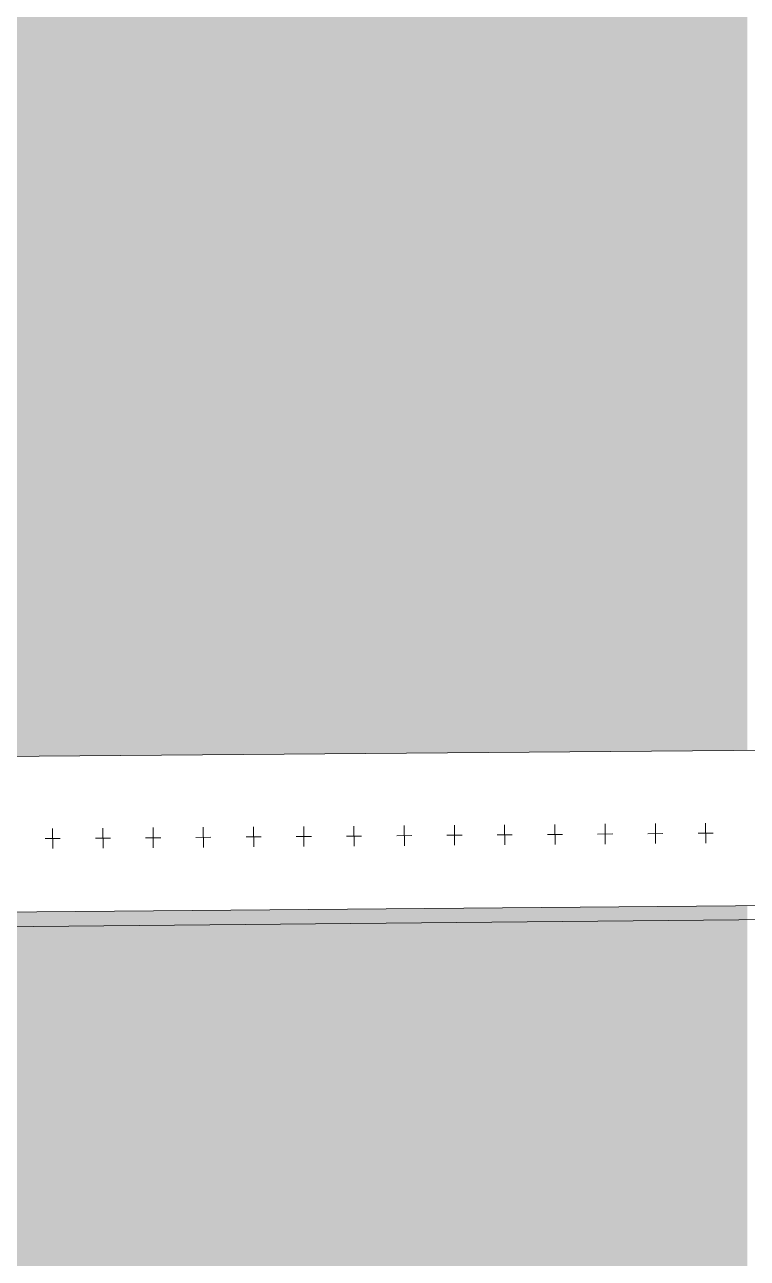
# Model space of a CAD drawing. Header units: millimetres. Extents: x 141848 to 1648660, y -465012 to -151356.
# Drawn here: x 219102 to 220538, y -272059 to -269607 of the extents above; entities that cross this region are included whole.
import ezdxf

# ---------------------------------------------------------------- set-up
doc = ezdxf.new("R2010")
doc.units = ezdxf.units.MM
doc.header["$MEASUREMENT"] = 0
doc.linetypes.add('Wipeout_Contour', pattern=[1000, 0, -1000])
for name, color, linetype in [('Divers - Dessin général', 7, 'Continuous'), ('Sols_ Dalles', 7, 'Continuous'), ('TopoAlt', 7, 'Continuous')]:
    doc.layers.add(name, color=color, linetype=linetype)

# ---------------------------------------------------------------- blocks, each defined once
blk = doc.blocks.new('Garde-corps_7_2')
at = {"color": 7, "linetype": 'Continuous', "lineweight": 5}
for p, q in [((220255.1, -271195.9), (220255.5, -271235.9)), ((220354.9, -271195), (220355.2, -271235)), ((220454.6, -271194.2), (220455, -271234.2)), ((219157.8, -271204.9), (219158.1, -271244.9)), ((219257.6, -271204.1), (219257.9, -271244.1)), ((219357.3, -271203.2), (219357.6, -271243.2)), ((219457.1, -271202.4), (219457.4, -271242.4)), ((219556.8, -271201.6), (219557.2, -271241.6)), ((219671.8, -271220.7), (219641.8, -271220.9)), ((219656.6, -271200.8), (219656.9, -271240.8)), ((219771.5, -271219.8), (219741.5, -271220.1)), ((219756.3, -271200), (219756.7, -271240)), ((219871.3, -271219), (219841.3, -271219.3)), ((219856.1, -271199.1), (219856.4, -271239.1)), ((219971, -271218.2), (219941, -271218.4)), ((219955.9, -271198.3), (219956.2, -271238.3)), ((220070.8, -271217.4), (220040.8, -271217.6)), ((220055.6, -271197.5), (220055.9, -271237.5)), ((220170.5, -271216.6), (220140.5, -271216.8)), ((220155.4, -271196.7), (220155.7, -271236.7)), ((220270.3, -271215.7), (220240.3, -271216)), ((220370, -271214.9), (220340, -271215.2)), ((220469.8, -271214.1), (220439.8, -271214.3)), ((219173, -271224.8), (219143, -271225)), ((219272.7, -271223.9), (219242.7, -271224.2)), ((219372.5, -271223.1), (219342.5, -271223.4)), ((219472.2, -271222.3), (219442.2, -271222.5)), ((219572, -271221.5), (219542, -271221.7))]:
    blk.add_line(p, q, dxfattribs=at)
blk = doc.blocks.new('Garde-corps_9_2')
at = {"color": 7, "linetype": 'Continuous', "lineweight": 5}
for p, q in [((220255.1, -271195.9), (220255.5, -271235.9)), ((220354.9, -271195), (220355.2, -271235)), ((220454.6, -271194.2), (220455, -271234.2)), ((219157.8, -271204.9), (219158.1, -271244.9)), ((219257.6, -271204.1), (219257.9, -271244.1)), ((219357.3, -271203.2), (219357.6, -271243.2)), ((219457.1, -271202.4), (219457.4, -271242.4)), ((219556.8, -271201.6), (219557.2, -271241.6)), ((219671.8, -271220.7), (219641.8, -271220.9)), ((219656.6, -271200.8), (219656.9, -271240.8)), ((219771.5, -271219.8), (219741.5, -271220.1)), ((219756.3, -271200), (219756.7, -271240)), ((219871.3, -271219), (219841.3, -271219.3)), ((219856.1, -271199.1), (219856.4, -271239.1)), ((219971, -271218.2), (219941, -271218.4)), ((219955.9, -271198.3), (219956.2, -271238.3)), ((220070.8, -271217.4), (220040.8, -271217.6)), ((220055.6, -271197.5), (220055.9, -271237.5)), ((220170.5, -271216.6), (220140.5, -271216.8)), ((220155.4, -271196.7), (220155.7, -271236.7)), ((220270.3, -271215.7), (220240.3, -271216)), ((220370, -271214.9), (220340, -271215.2)), ((220469.8, -271214.1), (220439.8, -271214.3)), ((219173, -271224.8), (219143, -271225)), ((219272.7, -271223.9), (219242.7, -271224.2)), ((219372.5, -271223.1), (219342.5, -271223.4)), ((219472.2, -271222.3), (219442.2, -271222.5)), ((219572, -271221.5), (219542, -271221.7))]:
    blk.add_line(p, q, dxfattribs=at)

msp = doc.modelspace()

# ---------------------------------------------------------------- hatches: boundary and pattern name
at = {"layer": 'Sols_ Dalles', "linetype": 'Continuous', "lineweight": 0, "true_color": 0x2e271c}
msp.add_hatch(color=250, dxfattribs=at).paths.add_polyline_path([(217961.309, -273253.269, 0.4157911), (219972.076, -275253.24), (252109.067, -275105.97, 0.41421356), (254098.272, -273095.233), (254087.386, -271073.021, -0.00134576), (254087.357, -271062.255), (254087.357, -267687.294), (254087.357, -265687.294), (250537.569, -265687.294), (250537.569, -270787.292), (250537.729, -271092.129), (250548.615, -273114.341), (220537.569, -273253.269), (220537.569, -270687.294), (220537.569, -265687.294), (219961.309, -265687.294, 0.25884891), (218113.763, -267154.752, 0.09856162), (217961.309, -267920.633)])

# ---------------------------------------------------------------- linework, layer by layer
at = {"layer": 'TopoAlt', "color": 190, "linetype": 'Continuous', "lineweight": 5, "true_color": 0x8002ff}
msp.add_lwpolyline([(253886.348, -270769.248), (218046.957, -271071.504)], dxfattribs=at)

# ---------------------------------------------------------------- next in the draw order: wipeouts: each hides what was drawn before it
at = {"color": 254, "linetype": 'Wipeout_Contour', "lineweight": 0, "ltscale": 1438589.353908819}
msp.add_wipeout([(253886.348, -270769.248), (218046.952, -271070.502), (218048.617, -271379.892), (253886.294, -271069.253)], dxfattribs=at).dxf.layer = 'TopoAlt'

# ---------------------------------------------------------------- next in the draw order: linework, layer by layer
at = {"layer": 'Divers - Dessin général', "color": 14, "linetype": 'Continuous', "lineweight": 5, "true_color": 0x990000}
msp.add_lwpolyline([(254205.676, -163437.635), (254186.294, -271067.638), (152856.388, -272027.634), (152839.018, -197317.635), (152835.676, -163437.635)], close=True, dxfattribs=at)
at = {"layer": 'TopoAlt', "color": 7, "linetype": 'Continuous', "lineweight": 5, "flags": 128}
msp.add_lwpolyline([(253886.348, -270769.248), (218046.952, -271070.502), (218048.617, -271379.892), (253886.294, -271069.253)], close=True, dxfattribs=at)

# ---------------------------------------------------------------- next in the draw order: block references
at = {"color": 7, "linetype": 'Continuous', "lineweight": 5}
for name in ['Garde-corps_7_2', 'Garde-corps_9_2']:
    msp.add_blockref(name, (0, 0), dxfattribs=at)

doc.saveas('drawing.dxf')
